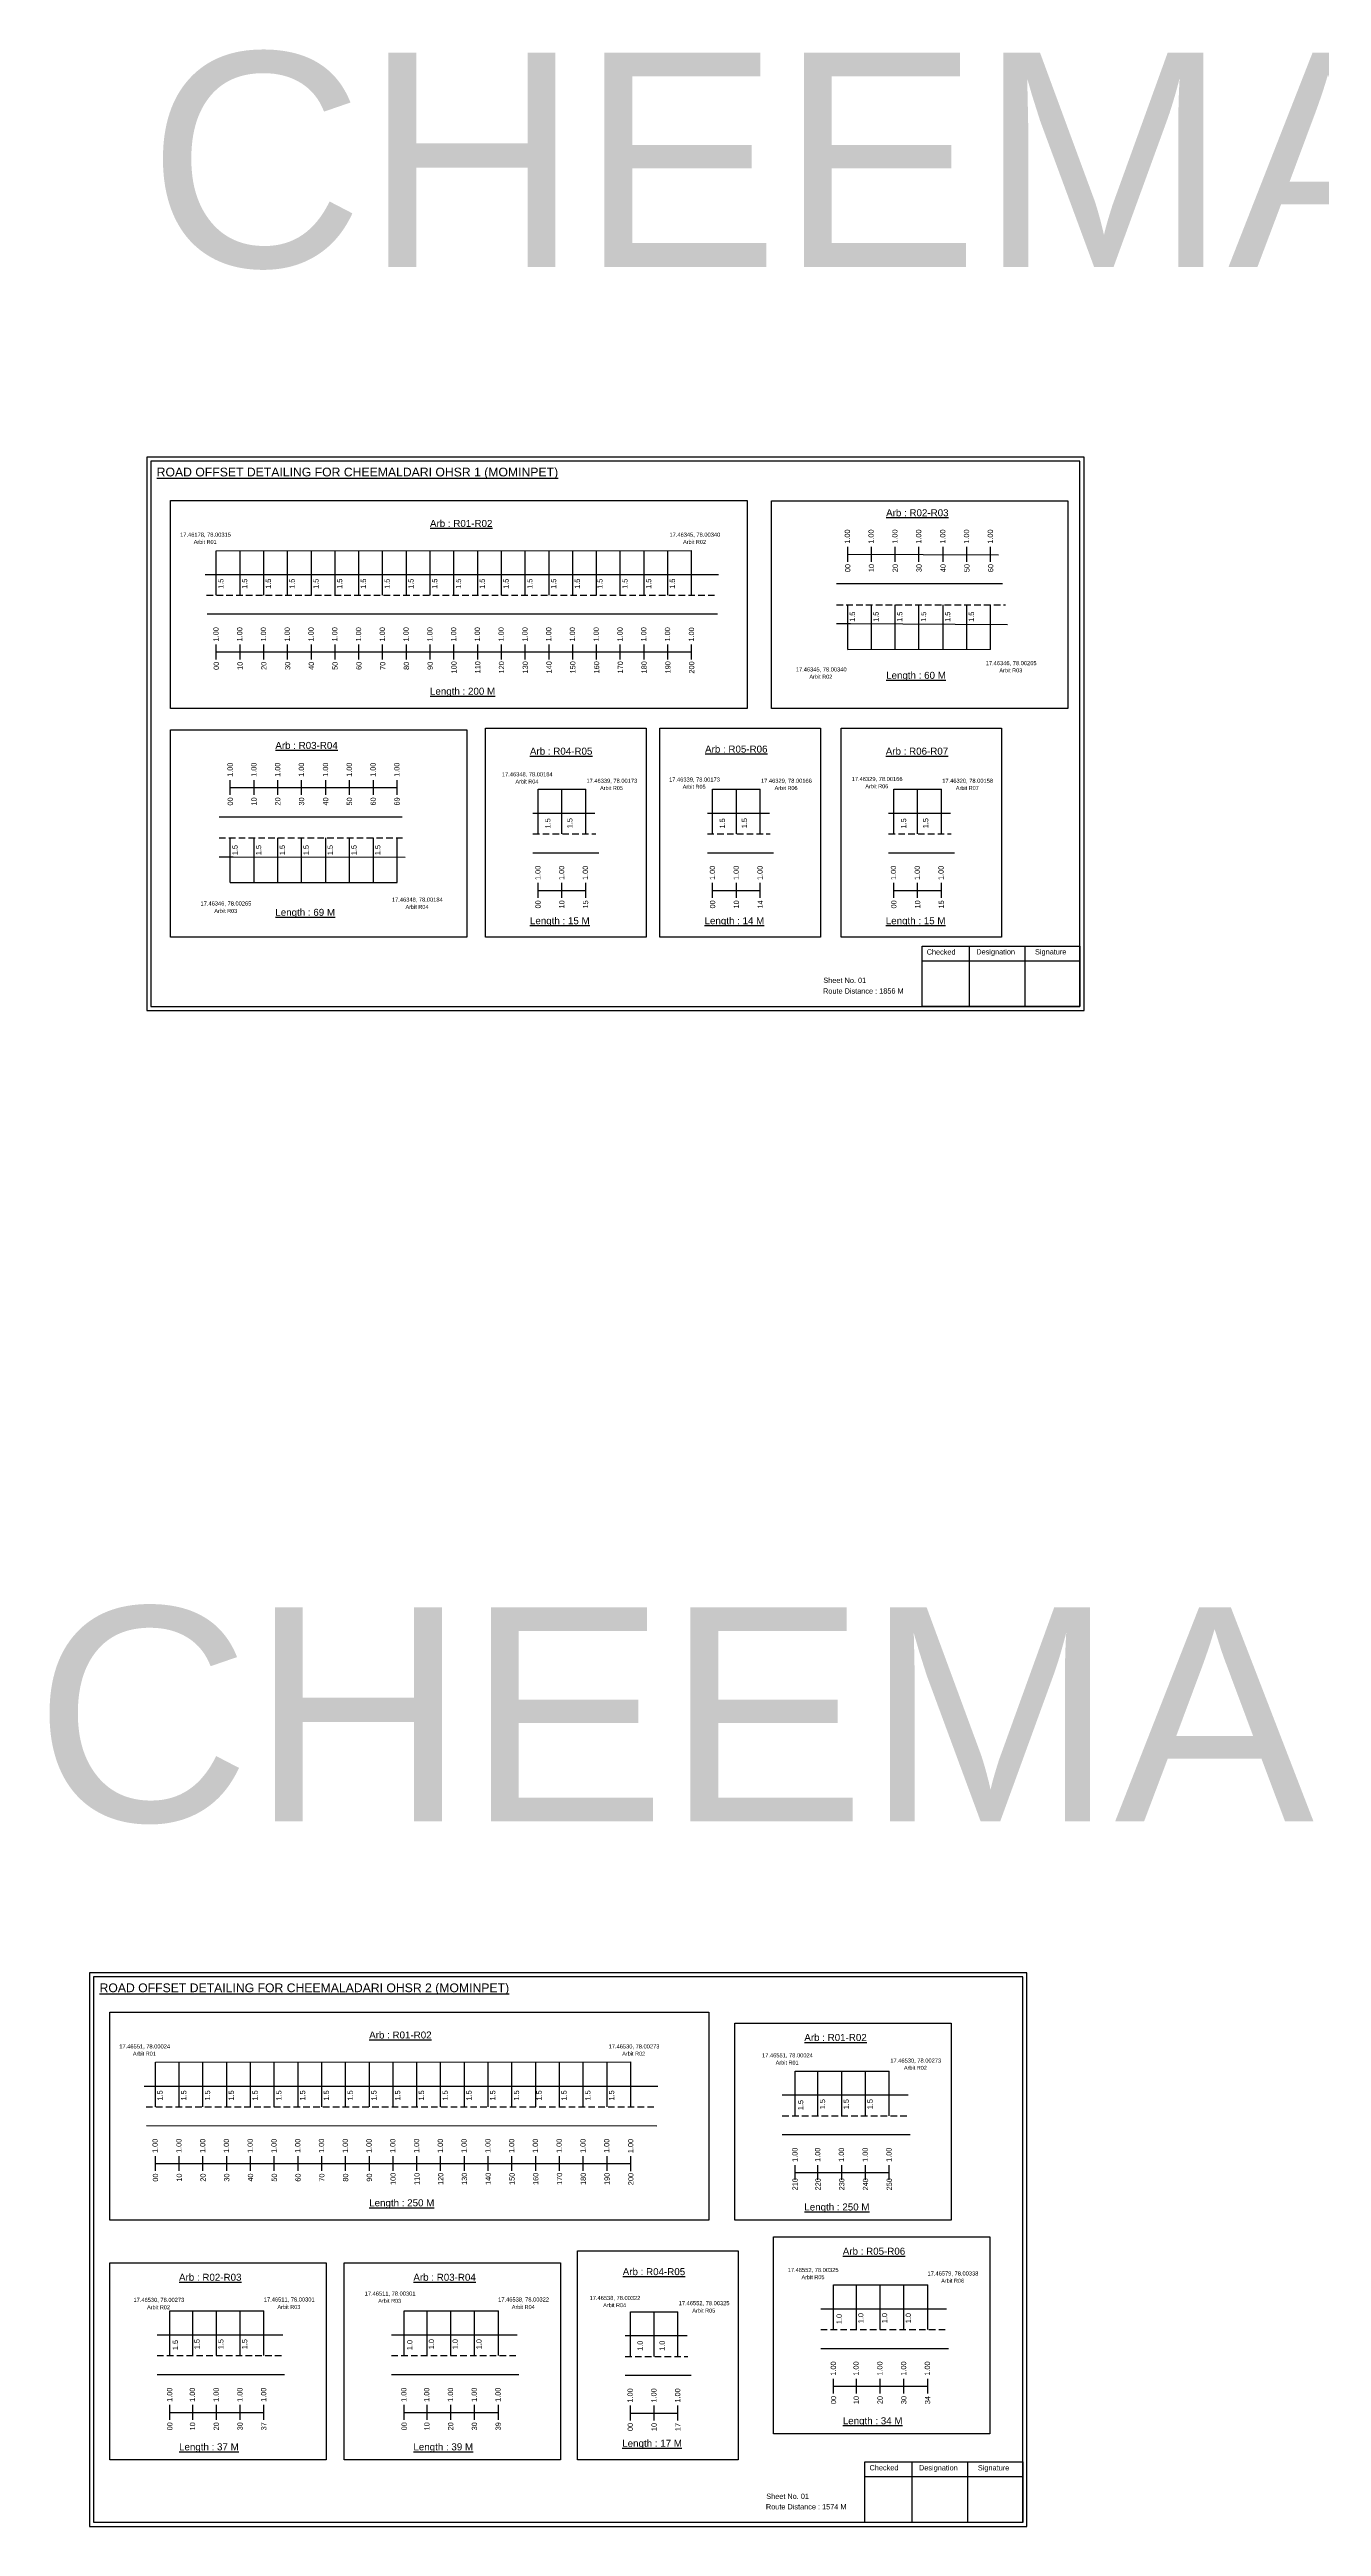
# Model space of a CAD drawing. Header units: inches. Extents: x -117 to 51867, y -12715 to 3423.
# Drawn here: x 20540 to 21268, y 190 to 1607 of the extents above; entities that cross this region are included whole.
import ezdxf

# ---------------------------------------------------------------- set-up
doc = ezdxf.new("R2010")
doc.units = ezdxf.units.IN
doc.header["$MEASUREMENT"] = 0
doc.linetypes.add('DASHED2', pattern=[0.375, 0.25, -0.125])
doc.layers.add('PDF_Geometry', color=7, linetype='Continuous')
doc.layers.add('PDF_Text', color=5, linetype='Continuous')
doc.styles.add('PDF Arial', font='arial.ttf')
doc.styles.get("Standard").update_dxf_attribs({"font": 'arial.ttf'})

msp = doc.modelspace()

# ---------------------------------------------------------------- linework, layer by layer
at = {"color": 5}
for p, q in [((20635.9, 1320.7), (20907.9, 1320.9)), ((20997.2, 1264.2), (21079, 1264.3)), ((20820.1, 1184.2), (20847.3, 1184.2)), ((20919.9, 1184.2), (20947.1, 1184.2)), ((21023.6, 1184.2), (21050.8, 1184.2)), ((20643.9, 1130.8), (20739.4, 1130.8)), ((20601.1, 455.9), (20873.1, 456.1)), ((20967.2, 450.8), (21021, 450.8)), ((20989.1, 328.5), (21043, 328.5)), ((20609.3, 313.6), (20663.2, 313.6)), ((20743.4, 313.6), (20797.3, 313.6)), ((20872.9, 313.2), (20900.1, 313.2))]:
    msp.add_line(p, q, dxfattribs=at)
for p, q in [((20635.9, 1295.2), (20635.9, 1320.7)), ((20649.5, 1295.2), (20649.5, 1320.7)), ((20663.1, 1295.2), (20663.1, 1320.7)), ((20676.7, 1295.2), (20676.7, 1320.7)), ((20690.3, 1295.2), (20690.3, 1320.7)), ((20703.9, 1295.2), (20703.9, 1320.7)), ((20717.5, 1295.2), (20717.5, 1320.7)), ((20731.1, 1295.2), (20731.1, 1320.7)), ((20744.7, 1295.2), (20744.7, 1320.7)), ((20758.3, 1295.2), (20758.3, 1320.7)), ((20771.9, 1295.2), (20771.9, 1320.7)), ((20785.5, 1295.2), (20785.5, 1320.7)), ((20799.1, 1295.2), (20799.1, 1320.7)), ((20812.7, 1295.2), (20812.7, 1320.7)), ((20826.3, 1295.2), (20826.3, 1320.7)), ((20839.9, 1295.2), (20839.9, 1320.7)), ((20853.5, 1295.2), (20853.5, 1320.7)), ((20867.1, 1295.2), (20867.1, 1320.7)), ((20880.7, 1295.2), (20880.7, 1320.7)), ((20894.3, 1295.2), (20894.3, 1320.7)), ((20907.9, 1295.4), (20907.9, 1320.9)), ((20629.5, 1307.1), (20923.3, 1307.1)), ((21085.8, 1301.7), (20990.8, 1301.7)), ((20997.2, 1264.2), (20997.2, 1289.8)), ((21010.8, 1264.2), (21010.8, 1289.8)), ((21024.4, 1264.2), (21024.4, 1289.8)), ((21038, 1264.2), (21038, 1289.8)), ((21051.8, 1264.2), (21051.8, 1289.8)), ((21065.4, 1264.2), (21065.4, 1289.8)), ((21079, 1264.2), (21079, 1289.8)), ((20630.7, 1284.5), (20922.7, 1284.5)), ((20820.1, 1158.7), (20820.1, 1184.2)), ((20833.7, 1158.7), (20833.7, 1184.2)), ((20847.3, 1158.7), (20847.3, 1184.2)), ((20919.9, 1158.7), (20919.9, 1184.2)), ((20933.5, 1158.7), (20933.5, 1184.2)), ((20947.1, 1158.7), (20947.1, 1184.2)), ((21023.6, 1158.7), (21023.6, 1184.2)), ((21037.2, 1158.7), (21037.2, 1184.2)), ((21050.8, 1158.7), (21050.8, 1184.2)), ((20742.3, 1168.2), (20637.5, 1168.2)), ((20817.1, 1170.6), (20852.5, 1170.6)), ((20916.9, 1170.6), (20952.4, 1170.6)), ((21020.6, 1170.6), (21056, 1170.6)), ((20643.9, 1130.8), (20643.9, 1156.4)), ((20657.5, 1130.8), (20657.5, 1156.4)), ((20671.1, 1130.8), (20671.1, 1156.4)), ((20684.7, 1130.8), (20684.7, 1156.4)), ((20698.6, 1130.8), (20698.6, 1156.4)), ((20712.2, 1130.8), (20712.2, 1156.4)), ((20725.8, 1130.8), (20725.8, 1156.4)), ((20739.4, 1130.8), (20739.4, 1156.4)), ((20817.1, 1147.9), (20854.9, 1147.9)), ((20916.9, 1147.9), (20954.7, 1147.9)), ((21020.6, 1147.9), (21058.4, 1147.9)), ((20637.5, 1145.5), (20645.6, 1145.5)), ((20645.6, 1145.5), (20743.9, 1145.3)), ((20601.1, 430.4), (20601.1, 455.9)), ((20614.7, 430.4), (20614.7, 455.9)), ((20628.3, 430.4), (20628.3, 455.9)), ((20641.9, 430.4), (20641.9, 455.9)), ((20655.5, 430.4), (20655.5, 455.9)), ((20669.1, 430.4), (20669.1, 455.9)), ((20682.7, 430.4), (20682.7, 455.9)), ((20696.3, 430.4), (20696.3, 455.9)), ((20709.9, 430.4), (20709.9, 455.9)), ((20723.5, 430.4), (20723.5, 455.9)), ((20737.1, 430.4), (20737.1, 455.9)), ((20750.7, 430.4), (20750.7, 455.9)), ((20764.3, 430.4), (20764.3, 455.9)), ((20777.9, 430.4), (20777.9, 455.9)), ((20791.5, 430.4), (20791.5, 455.9)), ((20805.1, 430.4), (20805.1, 455.9)), ((20818.7, 430.4), (20818.7, 455.9)), ((20832.3, 430.4), (20832.3, 455.9)), ((20845.9, 430.4), (20845.9, 455.9)), ((20859.5, 430.4), (20859.5, 455.9)), ((20873.1, 430.5), (20873.1, 456.1)), ((20594.7, 442.2), (20888.5, 442.2)), ((20967.2, 425.3), (20967.2, 450.8)), ((20980.2, 425.3), (20980.2, 450.8)), ((20993.8, 425.3), (20993.8, 450.8)), ((21007.4, 425.3), (21007.4, 450.8)), ((21021, 425.3), (21021, 450.8)), ((20959.8, 437.2), (21031.9, 437.2)), ((20595.9, 419.7), (20887.9, 419.6)), ((20959.8, 414.5), (21032.9, 414.5)), ((20989.1, 303), (20989.1, 328.5)), ((21002.2, 303), (21002.2, 328.5)), ((21015.8, 303), (21015.8, 328.5)), ((21029.4, 303), (21029.4, 328.5)), ((21043, 303), (21043, 328.5)), ((20609.3, 288.1), (20609.3, 313.6)), ((20622.4, 288.1), (20622.4, 313.6)), ((20636, 288.1), (20636, 313.6)), ((20649.6, 288.1), (20649.6, 313.6)), ((20663.2, 288.1), (20663.2, 313.6)), ((20743.4, 288.1), (20743.4, 313.6)), ((20756.5, 288.1), (20756.5, 313.6)), ((20770.1, 288.1), (20770.1, 313.6)), ((20783.7, 288.1), (20783.7, 313.6)), ((20797.3, 288.1), (20797.3, 313.6)), ((20872.9, 287.6), (20872.9, 313.2)), ((20886.5, 287.6), (20886.5, 313.2)), ((20900.1, 287.6), (20900.1, 313.2)), ((20981.8, 314.9), (21053.8, 314.9)), ((20602, 299.9), (20674, 299.9)), ((20736.1, 299.9), (20808.1, 299.9)), ((20869.9, 299.5), (20905.3, 299.5)), ((20981.8, 292.2), (21054.8, 292.2)), ((20602, 277.2), (20675, 277.2)), ((20736.1, 277.2), (20809.1, 277.2)), ((20869.9, 276.8), (20907.7, 276.8))]:
    msp.add_line(p, q)
at = {"color": 217, "true_color": 0x93278f}
for p, q in [((20997.2, 1314.4), (20997.2, 1322.9)), ((20997.2, 1318.7), (21083.5, 1318.4)), ((21010.8, 1314.4), (21010.8, 1322.9)), ((21024.4, 1314.4), (21024.4, 1322.9)), ((21038, 1314.4), (21038, 1322.9)), ((21051.8, 1314.4), (21051.8, 1322.9)), ((21065.4, 1314.4), (21065.4, 1322.9)), ((21079, 1314.4), (21079, 1322.9)), ((20635.9, 1258.5), (20635.9, 1267.1)), ((20635.9, 1262.8), (20907.9, 1262.8)), ((20649.5, 1258.5), (20649.5, 1267.1)), ((20663.1, 1258.5), (20663.1, 1267.1)), ((20676.7, 1258.5), (20676.7, 1267.1)), ((20690.3, 1258.5), (20690.3, 1267.1)), ((20703.9, 1258.5), (20703.9, 1267.1)), ((20717.5, 1258.5), (20717.5, 1267.1)), ((20731.1, 1258.5), (20731.1, 1267.1)), ((20744.7, 1258.5), (20744.7, 1267.1)), ((20758.3, 1258.5), (20758.3, 1267.1)), ((20771.9, 1258.5), (20771.9, 1267.1)), ((20785.5, 1258.5), (20785.5, 1267.1)), ((20799.1, 1258.5), (20799.1, 1267.1)), ((20812.7, 1258.5), (20812.7, 1267.1)), ((20826.3, 1258.5), (20826.3, 1267.1)), ((20839.9, 1258.5), (20839.9, 1267.1)), ((20853.5, 1258.5), (20853.5, 1267.1)), ((20867.1, 1258.5), (20867.1, 1267.1)), ((20880.7, 1258.5), (20880.7, 1267.1)), ((20894.3, 1258.5), (20894.3, 1267.1)), ((20907.9, 1258.4), (20907.9, 1267)), ((20643.9, 1181), (20643.9, 1189.5)), ((20643.9, 1185.2), (20739.4, 1185.3)), ((20657.5, 1181), (20657.5, 1189.5)), ((20671.1, 1181), (20671.1, 1189.5)), ((20684.7, 1181), (20684.7, 1189.5)), ((20698.6, 1181), (20698.6, 1189.5)), ((20712.2, 1181), (20712.2, 1189.5)), ((20725.8, 1181), (20725.8, 1189.5)), ((20739.4, 1181), (20739.4, 1189.5)), ((20820.1, 1122), (20820.1, 1130.6)), ((20820.1, 1126.3), (20847.3, 1126.3)), ((20833.7, 1122), (20833.7, 1130.6)), ((20847.3, 1122), (20847.3, 1130.6)), ((20919.9, 1122), (20919.9, 1130.6)), ((20919.9, 1126.3), (20947.1, 1126.3)), ((20933.5, 1122), (20933.5, 1130.6)), ((20947.1, 1122), (20947.1, 1130.6)), ((21023.6, 1122), (21023.6, 1130.6)), ((21023.6, 1126.3), (21050.8, 1126.3)), ((21037.2, 1122), (21037.2, 1130.6)), ((21050.8, 1122), (21050.8, 1130.6)), ((20601.1, 393.7), (20601.1, 402.2)), ((20601.1, 397.9), (20873.1, 398)), ((20614.7, 393.7), (20614.7, 402.2)), ((20628.3, 393.7), (20628.3, 402.2)), ((20641.9, 393.7), (20641.9, 402.2)), ((20655.5, 393.7), (20655.5, 402.2)), ((20669.1, 393.7), (20669.1, 402.2)), ((20682.7, 393.7), (20682.7, 402.2)), ((20696.3, 393.7), (20696.3, 402.2)), ((20709.9, 393.7), (20709.9, 402.2)), ((20723.5, 393.7), (20723.5, 402.2)), ((20737.1, 393.7), (20737.1, 402.2)), ((20750.7, 393.7), (20750.7, 402.2)), ((20764.3, 393.7), (20764.3, 402.2)), ((20777.9, 393.7), (20777.9, 402.2)), ((20791.5, 393.7), (20791.5, 402.2)), ((20805.1, 393.7), (20805.1, 402.2)), ((20818.7, 393.7), (20818.7, 402.2)), ((20832.3, 393.7), (20832.3, 402.2)), ((20845.9, 393.7), (20845.9, 402.2)), ((20859.5, 393.7), (20859.5, 402.2)), ((20873.1, 393.6), (20873.1, 402.1)), ((20967.2, 388.6), (20967.2, 397.1)), ((20980.2, 388.6), (20980.2, 397.1)), ((20993.8, 388.6), (20993.8, 397.1)), ((21007.4, 388.6), (21007.4, 397.1)), ((21021, 388.6), (21021, 397.1)), ((20967.2, 392.9), (21021, 392.9)), ((20989.1, 266.3), (20989.1, 274.8)), ((20989.1, 270.5), (21043, 270.6)), ((21002.2, 266.3), (21002.2, 274.8)), ((21015.8, 266.3), (21015.8, 274.8)), ((21029.4, 266.3), (21029.4, 274.8)), ((21043, 266.3), (21043, 274.8)), ((20609.3, 251.4), (20609.3, 259.9)), ((20609.3, 255.6), (20663.2, 255.6)), ((20622.4, 251.4), (20622.4, 259.9)), ((20636, 251.4), (20636, 259.9)), ((20649.6, 251.4), (20649.6, 259.9)), ((20663.2, 251.4), (20663.2, 259.9)), ((20743.4, 251.4), (20743.4, 259.9)), ((20743.4, 255.6), (20797.3, 255.6)), ((20756.5, 251.4), (20756.5, 259.9)), ((20770.1, 251.4), (20770.1, 259.9)), ((20783.7, 251.4), (20783.7, 259.9)), ((20797.3, 251.4), (20797.3, 259.9)), ((20872.9, 250.9), (20872.9, 259.5)), ((20872.9, 255.2), (20900.1, 255.2)), ((20886.5, 250.9), (20886.5, 259.5)), ((20900.1, 250.9), (20900.1, 259.5))]:
    msp.add_line(p, q, dxfattribs=at)
at = {"linetype": 'DASHED2', "ltscale": 15}
for p, q in [((20630.4, 1295.2), (20921, 1295.2)), ((20990.8, 1289.8), (21087.5, 1289.8)), ((20637.5, 1156.4), (20742.9, 1156.4)), ((20817.1, 1158.7), (20853, 1158.7)), ((20916.9, 1158.7), (20952.8, 1158.7)), ((21020.6, 1158.7), (21056.5, 1158.7)), ((20595.7, 430.4), (20886.3, 430.4)), ((20959.8, 425.3), (21032.4, 425.3)), ((20981.8, 303), (21054.3, 303)), ((20602, 288.1), (20674.5, 288.1)), ((20736.1, 288.1), (20808.6, 288.1)), ((20869.9, 287.6), (20905.8, 287.6))]:
    msp.add_line(p, q, dxfattribs=at)
for points in [[(20609.7, 1349.5), (20939.6, 1349.5), (20939.6, 1230.5), (20609.7, 1230.5)], [(20953.6, 1349.3), (21123.2, 1349.3), (21123.2, 1230.5), (20953.6, 1230.5)], [(20789.9, 1219.1), (20881.8, 1219.1), (20881.8, 1099.5), (20789.9, 1099.5)], [(20889.7, 1219.1), (20981.7, 1219.1), (20981.7, 1099.5), (20889.7, 1099.5)], [(20993.4, 1219.1), (21085.3, 1219.1), (21085.3, 1099.5), (20993.4, 1099.5)], [(20609.7, 1218.3), (20779.3, 1218.3), (20779.3, 1099.5), (20609.7, 1099.5)], [(20574.9, 484.6), (20917.8, 484.6), (20917.8, 365.6), (20574.9, 365.6)], [(20932.7, 478.3), (21056.5, 478.3), (21056.5, 365.6), (20932.7, 365.6)], [(20954.7, 356), (21078.5, 356), (21078.5, 243.3), (20954.7, 243.3)], [(20574.9, 341.1), (20698.7, 341.1), (20698.7, 228.4), (20574.9, 228.4)], [(20709, 341.1), (20832.8, 341.1), (20832.8, 228.4), (20709, 228.4)], [(20842.6, 348), (20934.6, 348), (20934.6, 228.4), (20842.6, 228.4)]]:
    msp.add_lwpolyline(points, close=True)
msp.add_lwpolyline([(20990.8, 1279), (20998.9, 1279), (21088.7, 1278.5)])
at = {"layer": 'PDF_Geometry'}
for points in [[(20596.1, 1374.3), (20596.1, 1057.6), (21132.5, 1057.6), (21132.5, 1374.3)], [(20598.4, 1371.9), (20598.4, 1060), (21130.1, 1060), (21130.1, 1371.9)], [(20563.3, 507), (20563.3, 190.3), (21099.8, 190.3), (21099.8, 507)], [(20565.7, 504.7), (20565.7, 192.7), (21097.4, 192.7), (21097.4, 504.7)]]:
    msp.add_lwpolyline(points, close=True, dxfattribs=at)
at = {"layer": 'PDF_Geometry', "color": 242, "true_color": 0xcc1f26}
for points in [[(21130.1, 1059.9), (21039.8, 1059.9), (21039.8, 1094.5), (21130.1, 1094.5)], [(21097.4, 192.6), (21007.1, 192.6), (21007.1, 227.3), (21097.4, 227.3)]]:
    msp.add_lwpolyline(points, close=True, dxfattribs=at)
for points in [[(21066.7, 1094.5), (21066.7, 1059.9)], [(21098.5, 1094.5), (21098.5, 1059.9)], [(21039.8, 1086.1), (21130.1, 1086.1)], [(21034, 227.3), (21034, 192.6)], [(21065.8, 227.3), (21065.8, 192.6)], [(21007.1, 218.9), (21097.4, 218.9)]]:
    msp.add_lwpolyline(points, dxfattribs=at)

# ---------------------------------------------------------------- texts
for s, height, p in [('CHEEMALDARI 1', 122.535, (20596.7, 1483.1)), ('Route Distance : 1856 M', 3, (20983.1, 1067.3)), ('Sheet No. 01', 3, (20983.3, 1073.4)), ('CHEEMALADARI 2', 122.535, (20531.8, 593.7)), ('Route Distance : 1574 M', 3, (20950.4, 200.1)), ('Sheet No. 01', 3, (20950.6, 206.1))]:
    msp.add_text(s, height=height).set_placement(p)
at = {"color": 242, "true_color": 0xcd2027}
for s, height, p in [('%%UROAD OFFSET DETAILING FOR CHEEMALDARI OHSR 1 (MOMINPET)', 5, (20601.8, 1363.2)), ('%%UArb : R01-R02', 4, (20758.2, 1334.3)), ('%%UArb : R02-R03', 4, (21019.2, 1340.4)), ('%%ULength : 60 M', 4, (21019.2, 1247.4)), ('%%ULength : 200 M', 4, (20758.2, 1238.3)), ('%%UArb : R03-R04', 4, (20669.7, 1207.3)), ('%%UArb : R04-R05', 4, (20815.4, 1204)), ('%%UArb : R05-R06', 4, (20915.6, 1205.2)), ('%%UArb : R06-R07', 4, (21019, 1204)), ('%%ULength : 69 M', 4, (20669.7, 1111.8)), ('%%ULength : 15 M', 4, (20815.4, 1107)), ('%%ULength : 14 M', 4, (20915.3, 1107)), ('%%ULength : 15 M', 4, (21019, 1107)), ('%%UROAD OFFSET DETAILING FOR CHEEMALADARI OHSR 2 (MOMINPET)', 5, (20569.1, 496)), ('%%UArb : R01-R02', 4, (20723.4, 469.5)), ('%%UArb : R01-R02', 4, (20972.4, 468.1)), ('%%ULength : 250 M', 4, (20723.4, 373.5)), ('%%ULength : 250 M', 4, (20972.4, 371.1)), ('%%UArb : R05-R06', 4, (20994.4, 345.8)), ('%%UArb : R02-R03', 4, (20614.6, 330.9)), ('%%UArb : R03-R04', 4, (20748.7, 330.9)), ('%%UArb : R04-R05', 4, (20868.5, 334.1)), ('%%ULength : 34 M', 4, (20994.4, 248.8)), ('%%ULength : 37 M', 4, (20614.6, 233.9)), ('%%ULength : 39 M', 4, (20748.7, 233.9)), ('%%ULength : 17 M', 4, (20868.2, 235.9))]:
    msp.add_text(s, height=height, dxfattribs=at).set_placement(p)
at = {"color": 217, "true_color": 0x93278f}
for s, p in [('1.00', (20998.5, 1324.7)), ('1.00', (21012.1, 1324.7)), ('1.00', (21025.7, 1324.7)), ('1.00', (21039.3, 1324.7)), ('1.00', (21053.1, 1324.7)), ('1.00', (21066.7, 1324.7)), ('1.00', (21080.3, 1324.7)), ('00', (20998.7, 1308.4)), ('10', (21012.3, 1308.4)), ('20', (21025.9, 1308.4)), ('30', (21039.5, 1308.4)), ('40', (21053.3, 1308.4)), ('50', (21066.9, 1308.4)), ('60', (21080.5, 1308.4)), ('1.00', (20637.2, 1268.8)), ('1.00', (20650.8, 1268.8)), ('1.00', (20664.4, 1268.8)), ('1.00', (20678, 1268.8)), ('1.00', (20691.6, 1268.8)), ('1.00', (20705.2, 1268.8)), ('1.00', (20718.8, 1268.8)), ('1.00', (20732.4, 1268.8)), ('1.00', (20746, 1268.8)), ('1.00', (20759.6, 1268.8)), ('1.00', (20773.2, 1268.8)), ('1.00', (20786.8, 1268.8)), ('1.00', (20800.4, 1268.8)), ('1.00', (20814, 1268.8)), ('1.00', (20827.6, 1268.8)), ('1.00', (20841.2, 1268.8)), ('1.00', (20854.8, 1268.8)), ('1.00', (20868.4, 1268.8)), ('1.00', (20882, 1268.8)), ('1.00', (20895.6, 1268.8)), ('1.00', (20909.3, 1268.7)), ('00', (20637.4, 1252.5)), ('10', (20651, 1252.5)), ('20', (20664.6, 1252.5)), ('30', (20678.2, 1252.5)), ('40', (20691.8, 1252.5)), ('50', (20705.4, 1252.5)), ('60', (20719, 1252.5)), ('70', (20732.6, 1252.5)), ('80', (20746.2, 1252.5)), ('90', (20759.8, 1252.5)), ('100', (20773.4, 1250.5)), ('110', (20787, 1250.5)), ('120', (20800.6, 1250.5)), ('130', (20814.2, 1250.5)), ('140', (20827.8, 1250.5)), ('150', (20841.4, 1250.5)), ('160', (20855, 1250.5)), ('170', (20868.6, 1250.5)), ('180', (20882.2, 1250.5)), ('190', (20895.8, 1250.5)), ('200', (20909.4, 1250.4)), ('1.00', (20645.3, 1191.3)), ('1.00', (20658.9, 1191.3)), ('1.00', (20672.5, 1191.3)), ('1.00', (20686.1, 1191.3)), ('1.00', (20699.9, 1191.3)), ('1.00', (20713.5, 1191.3)), ('1.00', (20727.1, 1191.3)), ('1.00', (20740.7, 1191.3)), ('00', (20645.4, 1174.9)), ('10', (20659, 1174.9)), ('20', (20672.6, 1174.9)), ('30', (20686.2, 1174.9)), ('40', (20700, 1174.9)), ('50', (20713.6, 1174.9)), ('60', (20727.2, 1174.9)), ('69', (20740.8, 1174.9)), ('1.00', (20821.4, 1132.3)), ('1.00', (20835, 1132.3)), ('1.00', (20848.6, 1132.3)), ('1.00', (20921.3, 1132.3)), ('1.00', (20934.9, 1132.3)), ('1.00', (20948.5, 1132.3)), ('1.00', (21024.9, 1132.3)), ('1.00', (21038.5, 1132.3)), ('1.00', (21052.1, 1132.3)), ('00', (20821.5, 1116)), ('10', (20835.1, 1116)), ('15', (20848.7, 1116)), ('00', (20921.4, 1116)), ('10', (20935, 1116)), ('14', (20948.6, 1116)), ('00', (21025.1, 1116)), ('10', (21038.7, 1116)), ('15', (21052.3, 1116)), ('1.00', (20602.4, 404)), ('1.00', (20616, 404)), ('1.00', (20629.6, 404)), ('1.00', (20643.2, 404)), ('1.00', (20656.8, 404)), ('1.00', (20670.4, 404)), ('1.00', (20684, 404)), ('1.00', (20697.6, 404)), ('1.00', (20711.2, 404)), ('1.00', (20724.8, 404)), ('1.00', (20738.4, 404)), ('1.00', (20752, 404)), ('1.00', (20765.6, 404)), ('1.00', (20779.2, 404)), ('1.00', (20792.8, 404)), ('1.00', (20806.4, 404)), ('1.00', (20820, 404)), ('1.00', (20833.6, 404)), ('1.00', (20847.2, 404)), ('1.00', (20860.8, 404)), ('1.00', (20874.5, 403.9)), ('1.00', (20968.5, 398.9)), ('1.00', (20981.5, 398.9)), ('1.00', (20995.1, 398.9)), ('1.00', (21008.7, 398.9)), ('1.00', (21022.3, 398.9)), ('00', (20602.6, 387.6)), ('10', (20616.2, 387.6)), ('20', (20629.8, 387.6)), ('30', (20643.4, 387.6)), ('40', (20657, 387.6)), ('50', (20670.6, 387.6)), ('60', (20684.2, 387.6)), ('70', (20697.8, 387.6)), ('80', (20711.4, 387.6)), ('90', (20725, 387.6)), ('100', (20738.6, 385.7)), ('110', (20752.2, 385.7)), ('120', (20765.8, 385.7)), ('130', (20779.4, 385.7)), ('140', (20793, 385.7)), ('150', (20806.6, 385.7)), ('160', (20820.2, 385.7)), ('170', (20833.8, 385.7)), ('180', (20847.4, 385.7)), ('190', (20861, 385.7)), ('200', (20874.6, 385.6)), ('210', (20968.6, 382.6)), ('220', (20981.7, 382.6)), ('230', (20995.3, 382.6)), ('240', (21008.9, 382.6)), ('250', (21022.5, 382.6)), ('1.00', (20990.5, 276.6)), ('1.00', (21003.5, 276.6)), ('1.00', (21017.1, 276.6)), ('1.00', (21030.7, 276.6)), ('1.00', (21044.3, 276.6)), ('1.00', (20610.7, 261.6)), ('1.00', (20623.7, 261.6)), ('1.00', (20637.3, 261.6)), ('1.00', (20650.9, 261.6)), ('1.00', (20664.5, 261.6)), ('1.00', (20744.7, 261.6)), ('1.00', (20757.8, 261.6)), ('1.00', (20771.4, 261.6)), ('1.00', (20785, 261.6)), ('1.00', (20798.6, 261.6)), ('1.00', (20874.2, 261.2)), ('1.00', (20887.8, 261.2)), ('1.00', (20901.4, 261.2)), ('00', (20990.6, 260.3)), ('10', (21003.6, 260.3)), ('20', (21017.2, 260.3)), ('30', (21030.8, 260.3)), ('34', (21044.4, 260.3)), ('00', (20610.8, 245.3)), ('10', (20623.8, 245.3)), ('20', (20637.4, 245.3)), ('30', (20651, 245.3)), ('37', (20664.6, 245.3)), ('00', (20744.9, 245.3)), ('10', (20757.9, 245.3)), ('20', (20771.5, 245.3)), ('30', (20785.1, 245.3)), ('39', (20798.7, 245.3)), ('00', (20874.3, 244.9)), ('10', (20887.9, 244.9)), ('17', (20901.5, 244.9))]:
    msp.add_text(s, height=3, rotation=90, dxfattribs=at).set_placement(p)
at = {"color": 5}
for s, height, p in [('17.46178, 78.00315', 2.34, (20615.2, 1328.7)), ('Arbit R01', 2.25, (20623, 1324.6)), ('17.46345, 78.00340', 2.34, (20895.2, 1328.7)), ('Arbit R02', 2.25, (20903, 1324.6)), ('17.46345, 78.00340', 2.34, (20967.5, 1251.6)), ('Arbit R02', 2.25, (20975.3, 1247.5)), ('17.46346, 78.00265', 2.34, (21076.2, 1255.2)), ('Arbit R03', 2.25, (21084, 1251.1)), ('17.46348, 78.00184', 2.34, (20799.3, 1191.6)), ('17.46339, 78.00173', 2.34, (20895, 1188.6)), ('17.46329, 78.00166', 2.34, (20999.5, 1188.9)), ('Arbit R04', 2.25, (20807.1, 1187.5)), ('17.46339, 78.00173', 2.34, (20847.7, 1187.9)), ('Arbit R05', 2.25, (20855.5, 1183.8)), ('Arbit R05', 2.25, (20902.8, 1184.5)), ('17.46329, 78.00166', 2.34, (20947.6, 1187.9)), ('Arbit R06', 2.25, (20955.4, 1183.8)), ('Arbit R06', 2.25, (21007.3, 1184.8)), ('17.46320, 78.00158', 2.34, (21051.3, 1187.9)), ('Arbit R07', 2.25, (21059.1, 1183.8)), ('17.46346, 78.00265', 2.34, (20626.9, 1117.7)), ('17.46348, 78.00184', 2.34, (20736.4, 1119.9)), ('Arbit R03', 2.25, (20634.8, 1113.5)), ('Arbit R04', 2.25, (20744.2, 1115.8)), ('17.46551, 78.00024', 2.34, (20580.4, 463.8)), ('Arbit R01', 2.25, (20588.2, 459.7)), ('17.46530, 78.00273', 2.34, (20860.4, 463.8)), ('Arbit R02', 2.25, (20868.2, 459.7)), ('17.46551, 78.00024', 2.34, (20948.2, 458.7)), ('Arbit R01', 2.25, (20956, 454.6)), ('17.46530, 78.00273', 2.34, (21021.6, 455.7)), ('Arbit R02', 2.25, (21029.4, 451.6)), ('17.46552, 78.00325', 2.34, (20962.9, 335.9)), ('Arbit R05', 2.25, (20970.8, 331.8)), ('17.46579, 78.00338', 2.34, (21042.9, 333.9)), ('Arbit R06', 2.25, (21050.7, 329.8)), ('17.46530, 78.00273', 2.34, (20588.5, 318.8)), ('Arbit R02', 2.25, (20596.3, 314.6)), ('17.46511, 78.00301', 2.34, (20663.1, 319)), ('Arbit R03', 2.25, (20670.9, 314.8)), ('17.46511, 78.00301', 2.34, (20720.8, 322.4)), ('Arbit R03', 2.25, (20728.6, 318.3)), ('17.46538, 78.00322', 2.34, (20797.2, 319)), ('Arbit R04', 2.25, (20805, 314.8)), ('17.46538, 78.00322', 2.34, (20849.5, 319.9)), ('Arbit R04', 2.25, (20857.3, 315.8)), ('17.46552, 78.00325', 2.34, (20900.5, 316.9)), ('Arbit R05', 2.25, (20908.3, 312.7))]:
    msp.add_text(s, height=height, dxfattribs=at).set_placement(p)
for s, p in [('1.5', (20640, 1298.9)), ('1.5', (20653.6, 1298.9)), ('1.5', (20667.2, 1298.9)), ('1.5', (20680.8, 1298.9)), ('1.5', (20694.4, 1298.9)), ('1.5', (20708, 1298.9)), ('1.5', (20721.6, 1298.9)), ('1.5', (20735.2, 1298.9)), ('1.5', (20748.8, 1298.9)), ('1.5', (20762.4, 1298.9)), ('1.5', (20776, 1298.9)), ('1.5', (20789.6, 1298.9)), ('1.5', (20803.2, 1298.9)), ('1.5', (20816.8, 1298.9)), ('1.5', (20830.4, 1298.9)), ('1.5', (20844, 1298.9)), ('1.5', (20856.9, 1298.9)), ('1.5', (20871.2, 1298.9)), ('1.5', (20884.8, 1298.9)), ('1.5', (20898.4, 1298.9)), ('1.5', (21001.4, 1280)), ('1.5', (21014.9, 1280)), ('1.5', (21028.5, 1280)), ('1.5', (21042.1, 1280)), ('1.5', (21055.9, 1280)), ('1.5', (21069.5, 1280)), ('1.5', (20827.1, 1161.8)), ('1.5', (20839.7, 1161.9)), ('1.5', (20927, 1161.8)), ('1.5', (20939.6, 1161.9)), ('1.5', (21030.7, 1161.8)), ('1.5', (21043.3, 1161.9)), ('1.5', (20648.1, 1146.5)), ('1.5', (20661.6, 1146.5)), ('1.5', (20675.2, 1146.5)), ('1.5', (20688.8, 1146.5)), ('1.5', (20702.6, 1146.5)), ('1.5', (20716.2, 1146.5)), ('1.5', (20729.8, 1146.5)), ('1.5', (20605.2, 434)), ('1.5', (20618.8, 434)), ('1.5', (20632.4, 434)), ('1.5', (20646, 434)), ('1.5', (20659.6, 434)), ('1.5', (20673.2, 434)), ('1.5', (20686.8, 434)), ('1.5', (20700.4, 434)), ('1.5', (20714, 434)), ('1.5', (20727.6, 434)), ('1.5', (20741.2, 434)), ('1.5', (20754.8, 434)), ('1.5', (20768.4, 434)), ('1.5', (20782, 434)), ('1.5', (20795.6, 434)), ('1.5', (20809.2, 434)), ('1.5', (20822.1, 434)), ('1.5', (20836.4, 434)), ('1.5', (20850, 434)), ('1.5', (20863.6, 434)), ('1.5', (20971.8, 428.5)), ('1.5', (20984.3, 429)), ('1.5', (20997.9, 429)), ('1.5', (21011.5, 429)), ('1.0', (20993.8, 306.1)), ('1.0', (21006.2, 306.6)), ('1.0', (21019.8, 306.6)), ('1.0', (21033.4, 306.6)), ('1.5', (20614, 291.2)), ('1.5', (20626.4, 291.7)), ('1.5', (20640, 291.7)), ('1.5', (20653.6, 291.7)), ('1.0', (20748.1, 291.2)), ('1.0', (20760.5, 291.7)), ('1.0', (20774.1, 291.7)), ('1.0', (20787.7, 291.7)), ('1.0', (20879.9, 290.8)), ('1.0', (20892.5, 290.8))]:
    msp.add_text(s, height=3, rotation=90).set_placement(p)
at = {"layer": 'PDF_Text', "color": 7, "attachment_point": 7, "style": 'PDF Arial'}
for s, insert, char_height in [('Checked', (21042.4, 1089.6), 3), ('Designation', (21070.8, 1088.8), 3.001), ('Signature', (21104.4, 1088.8), 3), ('Checked', (21009.7, 222.4), 3), ('Designation', (21038, 221.5), 3.001), ('Signature', (21071.7, 221.5), 3)]:
    msp.add_mtext(s, dxfattribs=dict(at, insert=insert, char_height=char_height))

doc.saveas('drawing.dxf')
